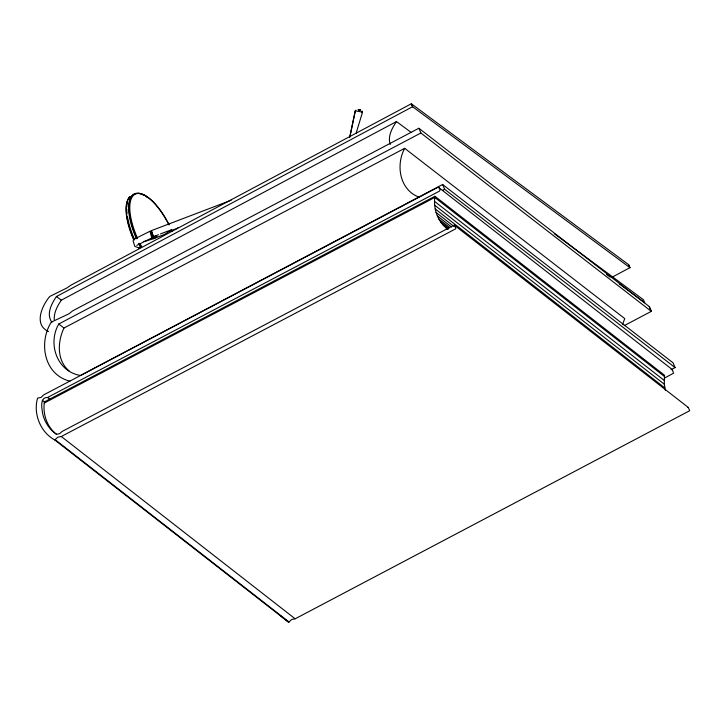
<?xml version="1.0" encoding="UTF-8"?>
<svg xmlns="http://www.w3.org/2000/svg" width="726" height="726" viewBox="0 0 726 726"><rect width="100%" height="100%" fill="white"/><g stroke="black" fill="none" stroke-linecap="round" stroke-linejoin="round"><path stroke-width="1.09" d="M54.25 319.848C53.797 312.643 57.39 305.945 61.338 300.174L396.478 121.569L411.043 132.35M362.165 111.123L362.437 112.403L356.003 133.62M361.811 112.612L362.401 111.677L361.593 111.241M362.383 112.221L362.111 111.468M665.443 390.561L664.29 384.19L664.526 375.26L434.928 196.283L44.404 401.923C42.716 413.203 46.337 425.427 55.022 433.077M447.697 229.171C437.569 221.775 433.059 208.462 434.928 196.283M55.748 433.731L56.664 434.329L59.659 433.676L61.955 431.543L454.213 225.096L688.293 407.458L689.7 410.716L295.164 618.806L291.716 619.469L288.658 622.236L54.722 439.947C40.266 432.124 33.015 413.375 37.625 398.084L41.073 397.421L43.723 394.871L437.86 187.335C439.176 186.881 440.709 190.266 439.457 191.119L47.562 397.476C41.219 397.068 41.309 404.754 42.035 409.192C42.789 419.165 48.161 428.603 56.447 434.23M150.001 231.249L151.553 236.903L152.623 237.502L151.062 231.848L150.001 231.249L134.555 238.999M151.253 230.696L153.522 237.112L151.253 230.696L231.167 200.24M349.76 137.16L355.477 110.352M349.796 137.132L355.214 110.851L362.083 112.013M622.509 324.622L624.75 318.596L404.691 148.313L63.97 328.025C57.49 341.637 56.61 360.595 69.224 371.022M359.188 109.862C361.911 109.59 357.038 110.143 359.579 109.608M624.242 325.629L651.322 311.345L420.862 133.012L58.77 324.005C47.417 343.552 56.909 371.676 80.513 375.487L442.606 184.495L673.075 362.828L675.08 367.592L671.078 369.706M404.691 148.313C395.507 165.247 399.654 190.33 419.465 197.309M178.142 227.592L177.589 228.1A1.951 0.681 -16.8 0 1 176.627 228.617L168.332 231.775L166.771 233.01A8.376 2.904 -16.8 0 1 162.642 235.215L156.126 237.556M355.377 111.387L355.831 110.207M611.918 277.278L629.923 267.685L412.595 106.731L56.428 296.544C51.528 303.722 45.947 314.213 51.927 322.326M396.478 121.569C392.058 128.139 387.457 136.434 390.243 144.528M54.722 439.947L57.862 437.17L61.311 436.507L455.447 228.971L455.828 228.318L454.485 225.196M139.129 244.045L140.554 247.112L138.811 248.274L140.762 247.239M152.043 237.765L152.233 237.52A2.232 0.771 -16.8 0 1 154.874 236.44A2.232 0.771 -16.8 0 1 156.244 237.012L156.054 237.266A2.232 0.771 -16.8 0 1 153.404 238.346A2.232 0.771 -16.8 0 1 152.043 237.765L155.927 236.857M359.797 109.662L358.299 109.526L359.325 109.553M154.729 236.259L158.459 234.698M629.923 267.685L628.671 264.709L411.333 103.764L70.803 285.245L67.137 287.832L49.785 296.444C41.972 305.573 33.414 324.876 48.515 331.51M651.322 311.345L649.307 306.581L418.848 128.248L72.645 310.855L69.043 313.768L51.274 322.126C38.378 342.654 43.959 374.734 69.941 381.177M42.271 400.262L45.012 402.313M442.624 190.312L444.621 189.259L675.08 367.592M44.232 403.084L434.765 197.454L664.363 376.431M664.29 378.164L673.556 373.228L672.349 369.634L438.459 187.308M358.934 109.807L359.987 109.726M152.66 237.484L136.769 245.388M671.713 369.634L672.303 369.607M687.703 407.486L688.339 407.495M160.51 233.917L171.79 229.616M139.229 248.02L134.809 246.359L133.049 240.778M358.717 109.753L360.123 109.789L358.462 109.472M156.244 237.012L152.115 237.121M288.658 622.236L280.018 615.439M358.299 109.526L360.214 109.889L358.835 109.481M358.345 109.49L360.051 109.944M358.626 109.472L359.887 109.953M143.63 241.468L145.536 241.259A4.728 1.643 -16.8 0 0 147.505 240.478L152.705 239.017A3.349 1.162 -16.8 0 0 154.683 238.319L155.591 237.865A2.795 0.971 -16.8 0 0 156.408 236.259A2.795 0.971 -16.8 0 0 152.705 236.93M359.08 109.508L359.679 109.935M554.355 233.754L643.463 299.747L644.724 302.715L619.26 283.857M606.528 274.428L610.167 277.123M56.428 296.544L61.338 300.174M58.77 324.005L63.97 328.025M434.547 201.383L664.145 380.36M434.692 205.213L664.29 384.19M435.192 208.916L664.798 387.893M436.063 212.473L453.931 226.403M437.288 215.867L451.581 227.011M438.849 219.08L449.575 227.438M440.764 222.092L448.804 228.354M442.996 224.879L448.359 229.062M445.555 227.438L447.334 228.835M47.562 397.476L50.239 399.563M61.311 436.507L295.164 618.806M55.212 439.72L289.066 622.019M649.271 306.626L651.24 311.282M628.616 264.718L629.841 267.622M411.442 103.882L412.667 106.786M411.333 103.764L412.595 106.731M418.848 128.248L420.944 133.076M442.606 184.495L444.621 189.259M151.725 233.718L152.215 235.315M134.6 239.644A44.676 17.415 64.2 0 1 127.486 216.956M127.005 213.453A44.676 17.415 64.2 0 1 126.741 209.097M126.778 206.974A44.676 17.415 64.2 0 1 127.259 202.853M129.083 197.953A44.676 17.415 64.2 0 1 130.308 196.383M140.717 247.303A44.676 17.415 64.2 0 1 138.739 243.564M136.452 238.745A44.676 17.415 64.2 0 1 136.216 193.443M138.185 193.397A44.676 17.415 64.2 0 1 141.461 194.178M142.278 194.514A44.676 17.415 64.2 0 1 143.984 195.339M145.735 196.392A44.676 17.415 64.2 0 1 147.532 197.654M141.733 246.731A44.123 17.197 64.2 0 1 140.263 243.972M137.523 238.273A44.123 17.197 64.2 0 1 135.499 194.033A44.123 17.197 64.2 0 1 169.094 224.715M171.354 229.48A44.123 17.197 64.2 0 1 172.189 231.385M141.18 247.085A44.676 17.415 64.2 0 1 139.201 243.346M136.915 238.527A44.676 17.415 64.2 0 1 133.929 194.214A44.676 17.415 64.2 0 1 166.345 220.051M166.907 221.058A44.676 17.415 64.2 0 1 168.877 224.797M133.802 240.079A44.132 17.197 64.2 0 1 129.564 197.354M134.138 239.87A44.676 17.415 64.2 0 1 129.845 196.61M152.251 236.259A2.232 0.771 -16.8 0 1 152.687 236.014M151.189 234.026A2.795 0.971 -16.8 0 1 152.369 233.436M151.67 235.632A2.795 0.971 -16.8 0 1 152.85 235.042M151.244 232.111A2.795 0.971 -16.8 0 1 151.879 231.83"/></g></svg>
